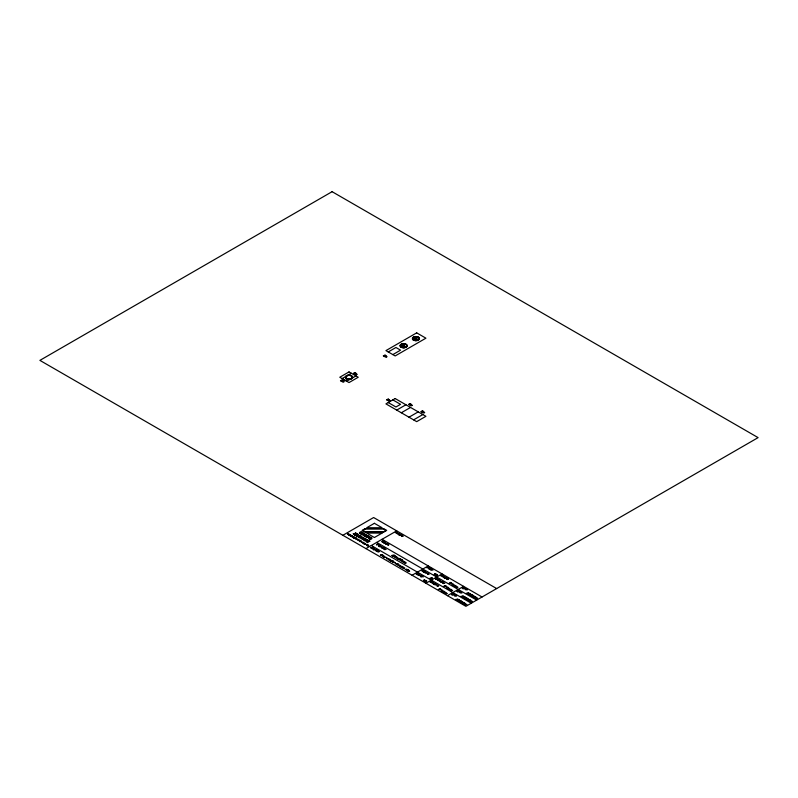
<?xml version="1.0" encoding="UTF-8"?>
<svg xmlns="http://www.w3.org/2000/svg" width="798" height="798" viewBox="0 0 798 798"><rect width="100%" height="100%" fill="white"/><g stroke="black" fill="none" stroke-linecap="round" stroke-linejoin="round"><path stroke-width="1.2" d="M397.165 563.707L398.002 563.578L396.317 564.216M407.698 569.792L408.536 569.662L406.87 570.301M395.658 563.887L397.135 563.578M406.192 569.971L407.668 569.662M368.078 545.154L366.761 545.573M442.79 590.949L441.444 591.348M448.177 587.827L446.88 588.266M453.553 584.715L452.237 585.143M461.134 601.672L459.648 601.792M466.521 598.56L465.094 598.769M384.367 543.199L385.175 543.328M423.05 571.747L423.868 571.887M373.255 549.154L374.611 548.755M392.576 562.031L393.384 562.281M363.05 534.69L362.831 535.278L363.589 535.089A2.294 1.327 0 0 0 363.659 534.899M431.04 582.211L431.409 582.45M394.93 556.545L396.367 556.575L394.491 557.134M465.483 604.375L466.92 604.405L465.025 604.954M470.86 601.273L472.306 601.303L470.461 601.882M476.246 598.161L477.683 598.191L475.817 598.759M384.377 543.069L385.983 543.049L384.865 543.009M392.576 562.011L394.182 561.991L393.075 561.952M423.06 571.617L424.666 571.597L423.548 571.558M365.085 534.331L363.619 534.56M380.437 555.009L380.995 554.949M382.202 541.543L383.409 541.224M363.419 538.191L363.928 538.421M365.693 539.548L366.232 539.757M377.045 551.059L377.225 550.301L376.556 551.189L378.362 550.949L377.284 550.989M433.424 583.617L433.603 582.849L432.935 583.747L434.75 583.508L433.673 583.538M355.349 538.54L356.915 538.68L355.419 539.019M362.681 542.78L364.257 542.919L362.771 543.258M377.753 551.478L379.319 551.598L377.863 551.977M397.863 533.782L399.429 533.932L397.933 534.261M384.566 549.194L386.132 549.333L384.656 549.682M401.653 535.967L403.219 536.116L401.743 536.456M386.791 558.47L388.357 558.59L386.91 558.979M389.394 559.967L390.95 560.086L389.534 560.495M403.239 567.967L404.805 568.086L403.369 568.475M428.446 568.316L430.012 568.435L428.576 568.824M427.568 574.021L429.134 574.161L427.638 574.49M443.229 576.844L444.795 576.994L443.319 577.333M437.095 585.732L438.671 585.882L437.174 586.211M447.02 579.039L448.586 579.158L447.139 579.548M443.309 583.109L444.875 583.248L443.399 583.597M445.663 593.343L447.229 593.493L445.733 593.822M451.04 590.241L452.616 590.38L451.129 590.729M456.426 587.129L457.992 587.248L456.536 587.627M398.631 564.854L399.698 565.044M418.162 574.361L419.229 574.55M425.553 572.415L426.631 572.605M438.691 579.996L439.768 580.186M435.09 584.136L436.157 584.326M400.845 560.266L401.544 559.877M401.803 560.116L401.165 560.485M458.95 600.914L459.648 600.525M459.907 600.764L459.269 601.133M464.336 597.812L465.035 597.423M465.294 597.662L464.636 598.031M469.713 594.7L470.411 594.31M470.67 594.55L469.992 594.929M463.099 603.308L463.798 602.919M464.057 603.158L463.399 603.537M468.486 600.206L469.184 599.817M469.443 600.056L468.755 600.435M473.862 597.094L474.561 596.705M474.84 596.934L474.162 597.313M364.836 535.608L366.402 534.69L364.706 535.129A4.429 2.554 0 0 0 364.187 535.468M374.701 549.732L375.768 549.453L375.11 549.842M381.833 555.627L382.9 555.348L382.232 555.747M386.731 543.887L386.082 544.256L387.07 544.027M383.01 547.947L382.362 548.326L383.349 548.096M384.117 556.635L383.509 556.984L384.496 556.755M391.738 560.984L391.09 561.353L392.077 561.124M401.683 566.73L401.035 567.099L402.022 566.869M441.753 581.862L441.104 582.241L442.092 582.011M365.664 544.106L364.975 544.505L366.033 544.226M380.546 546.5L379.868 546.889L380.935 546.62M403.898 561.752L403.219 562.141L404.287 561.872M405.803 562.839L405.105 563.238L406.172 562.959M409.294 571.069L408.606 571.468L409.663 571.198M360.068 540.924L359.419 541.293L360.407 541.064M384.267 548.725L383.658 549.074L384.646 548.844M402.98 567.478L402.342 567.847L403.319 567.627M431.379 569.662L430.74 570.041L431.718 569.812M443.01 582.64L442.401 582.989L443.389 582.759M344.277 381.624L343.818 381.683M357.225 374.322L356.776 374.362M387.11 356.716L386.571 356.776M405.204 346.262L404.756 346.302M417.653 339.17L417.135 339.24M390.342 400.666L389.793 400.726M412.406 405.324L411.868 405.384M424.706 412.516L424.207 412.586M406.84 569.124L406.342 569.183M457.304 599.148L456.765 599.208M462.69 596.046L462.152 596.096M468.067 592.934L467.618 593.004M364.955 543.747L364.307 544.116L365.215 543.937M379.868 546.121L379.21 546.51L380.107 546.331M403.199 561.393L402.551 561.762L403.459 561.583M405.095 562.48L404.446 562.849L405.344 562.67M408.586 570.71L407.938 571.089L408.845 570.909M400.985 535.598L402.431 535.109L401.364 535.717M387.03 544.416L388.476 543.917L387.409 544.535M392.037 561.513L393.484 561.014L392.416 561.632M446.351 578.67L447.798 578.171L446.73 578.789M454.521 595.817L455.967 595.318L454.9 595.936M459.907 592.705L461.354 592.216L460.286 592.824M465.284 589.602L466.73 589.104L465.663 589.722M351.329 373.255L342.172 378.531L346.791 381.195L355.938 375.918M388.237 351.938L395.928 347.499L400.536 350.162L392.845 354.601M396.696 410.102L405.923 404.776M401.304 412.766L410.531 407.439M408.995 417.204L418.222 411.878M413.613 419.868L422.84 414.541M342.871 535.288L373.624 517.533L496.655 588.565M361.205 533.972L362.122 533.453L361.125 532.874L360.975 533.573A1.057 0.608 0 0 1 360.327 532.555A1.057 0.608 0 0 1 362.102 532.585M359.579 540.725C358.312 541.244 360.028 539.677 360.477 540.595M366.581 545.243L367.679 544.296L368.058 545.024M368.746 545.533L367.449 545.932L368.437 545.722M365.933 548.615L396.696 530.85M398.012 533.134L396.726 533.533L397.703 533.323M373.624 548.216L372.237 548.695L373.225 548.485M398.89 534.74L400.257 534.291L398.93 535.039M373.913 549.513L373.354 549.832L374.751 549.054M375.26 550.251L376.486 549.862L375.479 550.091M383.818 548.505C382.621 549.004 384.167 547.508 384.716 548.376M382.392 556.146L383.619 555.757L382.671 555.957M389.594 559.119L388.397 559.807L389.883 559.288M402.8 561.194L401.893 561.383L403.638 561.074M402.491 567.278C401.294 567.777 402.84 566.281 403.399 567.149M412.067 575.248L428.217 565.922M430.89 569.473C429.633 569.991 431.349 568.425 431.798 569.333M425.913 583.238L442.062 573.912M430.92 581.842L429.913 581.991L431.439 581.114L432.336 581.652M444.257 577.802L445.623 577.353L444.316 578.091M442.561 582.42C441.164 582.999 443.229 581.283 443.459 582.291M441.294 591.039L442.381 590.091L442.76 590.819M446.681 587.936L447.768 586.989L448.147 587.707M452.057 584.824L453.154 583.877L453.523 584.605M443.538 591.248L442.152 591.727L443.139 591.518M447.449 595.667L463.588 586.35M463.02 596.236L462.76 596.385A1.446 0.838 0 0 0 463.359 596.475L462.251 597.113L463.847 596.266A1.027 0.599 0 0 1 463.03 596.226M468.137 593.283L468.406 593.123A1.027 0.599 0 0 0 469.234 593.163L467.638 594.011L468.745 593.373A1.446 0.838 0 0 1 468.137 593.283M470.132 600.335L469.862 600.495A1.446 0.838 0 0 0 470.471 600.585L469.364 601.223L470.96 600.365A1.027 0.599 0 0 1 470.142 600.325M382.591 547.717L381.644 547.917L383.419 547.628M432.227 582.091L431.429 582.091M386.312 543.647L385.364 543.847L387.14 543.558M416.935 339.649L415.848 339.459M404.606 346.681L403.479 346.531M386.491 357.145L385.314 356.995M356.626 374.741L355.479 374.571M343.629 382.072L342.512 381.933M389.713 401.095L388.536 400.925M411.788 405.763L410.621 405.603M424.067 412.965L422.96 412.845M406.192 569.572L405.045 569.403M462.042 596.495L460.885 596.305M467.429 593.383L466.271 593.203M456.685 599.587L455.518 599.428M364.556 543.548L363.639 543.737L365.394 543.428M399.209 565.672L398.152 565.433M408.187 570.52L407.269 570.7L409.025 570.4M418.701 575.188L417.703 574.949M426.132 573.223L425.085 572.994M439.279 580.804L438.202 580.565M435.628 584.964L434.601 584.695M391.319 560.745L390.372 560.944L392.147 560.655M379.449 545.942L378.541 546.121L380.297 545.822M404.686 562.281L403.778 562.47L405.534 562.161M381.294 555.199L382.701 554.75L380.476 555.228M401.264 566.49L400.327 566.69L402.102 566.4M443.08 576.385L442.092 576.595L443.399 576.196M383.738 556.376L382.801 556.575L384.576 556.286M441.334 581.632L440.386 581.832L442.172 581.543M453.902 585.303L452.925 585.513L454.232 585.114M448.526 588.405L447.538 588.625L448.855 588.216M425.035 572.186L424.057 572.395L425.364 571.996M365.634 536.136L367.758 535.478L365.644 536.555L364.107 535.967M471.468 595.089L472.606 595.128L471.818 594.68L471.319 595.238M466.082 598.201L467.219 598.241L466.441 597.792L465.942 598.35M460.695 601.303L461.833 601.353L461.054 600.894L460.556 601.453M384.187 557.523L385.205 557.473M395.13 557.094L394.99 556.775M476.446 598.709L476.296 598.4M471.069 601.822L470.93 601.522M465.643 604.934L465.523 604.595M365.434 536.196L364.846 536.037M473.633 596.535L472.865 596.545M468.266 599.637L467.498 599.647M353.983 537.214C351.459 536.765 354.432 538.55 353.444 537.553M353.285 537.473L354.731 537.303L353.973 537.144M393.264 555.617L393.055 555.617M399.2 559.039L398.681 559.029M462.581 602.769L462.102 602.759M393.025 555.398L392.945 555.398A2.065 1.187 0 0 0 391.718 555.478L393.065 555.967L392.466 555.617M398.95 558.819L398.771 558.809A2.065 1.187 0 0 0 397.643 558.899M473.154 596.325L472.975 596.325A2.065 1.187 0 0 0 471.847 596.405M382.601 541.902L383.21 542.071M420.676 575.947L421.563 575.867M368.267 536.944L367.669 536.625L368.786 536.515M361.993 532.964L362.541 533.184M439.209 580.336L439.748 580.495M363.838 534.311L363.13 533.922L364.307 533.932M386.99 557.682L386.272 557.692M431.499 581.892L431.838 581.642M396.726 532.565L397.115 532.296M442.092 575.637L442.481 575.358M392.845 399.888L400.536 404.327L395.928 406.99L388.237 402.551M400.117 534.949C402.85 534.47 398.232 535.189 400.436 535.268M382.082 539.288L482.042 597.004M464.296 587.657L462.202 588.206L462.79 588.545M388.067 544.854C390.801 544.406 386.212 545.094 388.377 545.184M445.484 578.011C448.336 577.582 443.648 578.241 445.803 578.331M463.01 588.375L464.057 587.807M472.596 596.555L473.194 596.894L471.877 596.455M362.851 534.191L361.334 534.411L363.629 533.094L365.095 534.022M376.696 542.401L476.665 600.106M437.384 578.331L435.289 578.889L435.878 579.218M458.92 590.759L456.825 591.318L457.404 591.657M437.513 579.617C440.326 579.178 435.638 579.857 437.823 579.947M439.888 580.994C442.691 580.555 438.052 581.243 440.197 581.313M436.097 579.049L437.134 578.49M457.623 591.488L458.67 590.919M398.392 559.039L398.99 559.388L397.673 558.949M467.209 599.657L467.808 600.006L466.501 599.567M371.319 545.503L471.279 603.218M453.533 593.872L451.439 594.43L452.017 594.759M432.127 582.73C434.93 582.291 430.242 582.949 432.446 583.049M452.237 594.59L453.284 594.021M397.444 564.485C400.207 564.016 395.638 564.735 397.763 564.804M399.818 565.852C402.581 565.383 398.012 566.111 400.137 566.171M461.833 602.769L462.421 603.108L461.114 602.67A2.065 1.187 0 0 1 462.202 602.56M379.09 545.134L378.372 545.134M437.304 584.954L436.586 584.964M467.349 589.872L466.631 589.872M382.162 546.909L381.444 546.909M397.613 532.296L396.835 531.837L395.309 532.715L396.426 532.695A2.544 1.466 0 0 0 396.686 532.825M465.443 588.774L464.735 588.784M433.025 570.061L432.317 570.061M452.137 583.757L451.419 583.757M461.962 592.984L461.244 592.984M423.339 576.894L422.621 576.894M442.98 575.358L442.202 574.899L440.676 575.777L441.793 575.757A2.544 1.466 0 0 0 442.052 575.887M473.274 596.026L474.172 596.076M467.887 599.138L468.785 599.178M462.511 602.241L463.409 602.29M399.07 558.51L399.968 558.56M393.145 555.089L394.042 555.139M460.067 591.887L459.349 591.887M427.768 573.243L427.05 573.243M446.76 586.869L446.042 586.869M456.586 596.086L455.867 596.096M441.374 589.971L440.656 589.971M454.68 594.989L453.962 594.999M365.733 539.189L363.768 539.538L365.284 540.326M455.439 586.48L454.551 586.261L456.117 586.071M450.052 589.592L449.164 589.363L450.73 589.183M444.676 592.695L443.778 592.475L445.354 592.286M419.768 575.657L418.88 575.438L420.446 575.248M362.282 542.47L361.394 542.241L362.96 542.061M358.621 540.356L357.733 540.126L359.3 539.947M357.434 539.667L356.546 539.448L358.112 539.258M470.461 595.647L471.907 595.438M385.883 557.064L384.347 557.443M363.419 537.862L361.454 538.241L362.97 538.989A1.546 0.888 0 0 1 361.015 538.331A1.546 0.888 0 0 1 362.641 537.333A1.546 0.888 0 0 1 364.038 538.441M453.833 594.54A1.207 0.698 0 0 1 451.927 594.829M459.219 591.428A1.207 0.698 0 0 1 457.304 591.717M466.461 599.517A2.065 1.187 0 0 1 467.588 599.458M464.596 588.326A1.207 0.698 0 0 1 462.69 588.615M437.683 578.999A1.207 0.698 0 0 1 435.778 579.288M383.24 542.121A1.027 0.599 0 0 1 381.903 541.623A1.027 0.599 0 0 1 382.99 540.954A1.027 0.599 0 0 1 383.918 541.702M361.205 533.902A1.716 0.988 0 0 1 359.499 532.805A1.716 0.988 0 0 1 361.594 531.947A1.716 0.988 0 0 1 362.821 533.244M365.324 540.396A1.546 0.888 0 0 1 363.319 539.657A1.546 0.888 0 0 1 364.955 538.66A1.546 0.888 0 0 1 366.342 539.777M402.312 559.987C400.536 562.41 399.798 558.76 402.312 560.006M460.416 600.635C458.631 603.059 457.912 599.408 460.416 600.655M464.566 603.029C462.82 605.393 462.022 601.832 464.566 603.029M465.803 597.532C463.937 599.906 463.329 596.305 465.803 597.532M469.952 599.926C468.456 602.231 467.219 598.829 469.952 599.926M471.179 594.42C469.643 596.774 468.476 593.313 471.179 594.42M475.329 596.814C474.012 595.188 472.426 598.959 475.319 596.884M369.614 536.775L368.137 537.283A3.82 2.204 0 0 1 367.629 537.034L365.953 537.074L368.237 535.757L369.614 536.755M396.995 557.273L395.868 557.902L397.005 558.56L398.082 557.892L396.995 557.273M372.995 547.368L372.058 548.595L370.551 547.727L372.995 547.368M432.207 578.001L431.269 579.228L429.763 578.36L432.207 578.001M372.466 547.478L371.698 547.687L372.466 547.478M431.678 578.111L430.91 578.321L431.678 578.111M422.83 569.922C419.499 572.784 427.11 569.632 422.401 570.989L422.83 569.922M348.217 533.543L347.459 534.391L348.656 534.261L348.417 534.939L349.873 534.51L349.115 535.348L350.312 535.219L350.063 535.897L351.529 535.458L350.761 536.296L351.968 536.166C350.262 537.752 355.01 535.618 351.958 536.545L352.497 536.017L350.302 535.588L350.851 535.069L348.646 534.64L349.195 534.111L347.988 534.251L348.217 533.543M342.462 380.127L341.704 380.895L343.499 380.726L341.973 381.614L342.871 380.746L341.075 381.095L341.963 380.217L340.467 380.746L342.462 380.127M355.449 372.806L354.701 373.574L356.497 373.404L354.97 374.292L355.868 373.424L354.073 373.773L354.96 372.895L353.454 373.414L355.449 372.806M385.284 355.22L384.536 355.988L386.332 355.828L384.806 356.706L385.703 355.838L383.908 356.187L384.796 355.31L383.289 355.838L385.284 355.22M403.439 344.746L402.681 345.514L404.476 345.344L402.95 346.232L403.858 345.364L402.052 345.714L402.94 344.836L401.444 345.354L403.439 344.746M415.818 337.684L415.06 338.452L416.855 338.292L415.329 339.17L416.237 338.302L414.431 338.651L415.319 337.773L413.823 338.302L415.818 337.684M388.516 399.18L387.758 399.938L389.564 399.778L388.028 400.656L388.935 399.788L387.14 400.137L388.028 399.269L386.521 399.788L388.516 399.18M410.591 403.838L409.833 404.606L411.628 404.436L410.102 405.324L411 404.456L409.204 404.805L410.092 403.928L408.596 404.446L410.591 403.838M422.89 411.03L422.132 411.798L423.928 411.628L422.401 412.516L423.309 411.648L421.514 411.997L422.401 411.12L420.895 411.638L422.89 411.03M332.098 191.68L39.9 360.377L465.902 606.32L758.1 437.623L332.098 191.68M349.015 371.918L339.788 377.245L349.015 382.571L358.242 377.245L349.015 371.918M416.686 332.856L385.933 350.611L395.16 355.938L425.913 338.182L416.686 332.856M395.16 398.551L385.933 403.888L416.686 421.643L425.913 416.317L395.16 398.551M353.315 533.732L354.741 535.049L353.843 534.081L356.995 533.702L355.329 532.735L355.988 533.563L353.315 533.732M365.165 528.635L362.093 530.411L365.165 532.186L383.619 532.186L386.701 530.411L383.619 528.635L365.165 528.635M374.392 523.308L366.701 527.747L382.082 527.747L374.392 523.308M365.554 528.855L362.861 530.411L365.554 531.967L383.24 531.967L385.933 530.411L383.24 528.855L365.554 528.855M357.324 533.882L355.03 535.209L357.793 534.161L357.324 533.882M352.487 536.954L352.487 536.954M358.192 534.421L355.928 535.727L357.544 536.665L356.776 535.777L358.661 534.69L358.192 534.421M354.97 537.443L353.853 538.081L354.97 537.443M355.379 537.204L355.379 537.204M355.968 537.543L354.442 538.421L355.968 537.543M361.115 540.994L360.008 541.633L361.115 540.994M361.534 540.755L361.534 540.755M360.876 541.802L360.876 541.802M367.26 539.628L364.965 540.944L367.359 541.164L366.352 541.742L366.821 542.022L369.115 540.695L366.831 540.416L367.728 539.897L367.26 539.628M382.082 533.074L374.392 537.513L366.701 533.074L382.082 533.074M369.554 540.944L367.26 542.271L370.023 541.224L369.554 540.944M365.843 544.665L365.843 544.665M377.504 543.757L376.427 544.904L378.711 544.455L377.504 543.757M384.536 541.603L383 542.48L384.536 541.603M384.706 542.181L383.589 542.82L384.706 542.181M385.125 541.942L385.125 541.942M400.377 533.882L400.377 533.882M376.776 550.031L375.668 550.68L376.776 550.031M377.195 549.792L377.195 549.792M402.99 536.815L402.99 536.815M403.808 536.336L403.808 536.336M379.09 552.316L379.09 552.316M379.908 551.847L379.908 551.847M385.903 550.031L385.903 550.031M386.711 549.563L386.711 549.563M394.481 555.358L394.87 555.907A2.903 1.676 0 0 0 393.165 556.346L393.464 556.515A2.663 1.536 0 0 1 395.279 556.066L394.481 555.358M400.127 559.029L399.858 559.189A1.446 0.838 0 0 0 400.456 559.278L399.359 559.917L400.945 559.059A1.027 0.599 0 0 1 400.137 559.019M394.82 562.7L395.409 563.039L394.82 562.7M404.506 568.765L404.506 568.765M417.593 573.124L416.067 574.001L417.224 574.67L416.636 574.041L418.731 573.772L417.593 573.124M428.366 566.909L426.83 567.787L429.404 567.508L428.366 566.909M430.96 568.405L429.434 569.293L430.96 568.405M422.571 575.996L421.045 576.874L422.571 575.996M432.865 570.929L432.865 570.929M433.683 570.46L433.683 570.46M423.169 577.762L423.169 577.762M423.987 577.293L423.987 577.293M428.905 574.859L428.905 574.859M429.723 574.39L429.723 574.39M424.157 580.006L423.888 580.166A1.446 0.838 0 0 0 424.496 580.256L423.389 580.894L424.985 580.036A1.027 0.599 0 0 1 424.167 579.996M434.92 573.792L434.661 573.952A1.446 0.838 0 0 0 435.259 574.041L434.152 574.68L435.748 573.822A1.027 0.599 0 0 1 434.93 573.782M425.933 581.034L425.663 581.193A1.446 0.838 0 0 0 426.272 581.283L425.164 581.922L426.76 581.064A1.027 0.599 0 0 1 425.942 581.024M436.696 574.819L436.436 574.979A1.446 0.838 0 0 0 437.035 575.069L435.927 575.707L437.523 574.849A1.027 0.599 0 0 1 436.706 574.809M445.743 576.944L445.743 576.944M434.93 583.607L433.823 584.256L434.93 583.607M435.349 583.368L435.349 583.368M448.356 579.877L448.356 579.877M449.174 579.398L449.174 579.398M438.431 586.58L438.431 586.58M439.249 586.101L439.249 586.101M444.646 583.946L444.646 583.946M445.464 583.478L445.464 583.478M439.898 588.665L438.371 589.542L440.945 589.263L439.898 588.665M445.284 585.552L443.748 586.43L446.321 586.151L445.284 585.552M450.661 582.44L449.134 583.328L451.708 583.049L450.661 582.44M444.097 591.567C441.154 593.313 446.311 590.899 444.177 591.458M449.474 588.455L448.366 589.094L449.474 588.455M454.86 585.353L453.743 585.991L454.86 585.353M445.873 592.585L444.755 593.233L445.873 592.585M446.281 592.345L446.281 592.345M451.249 589.483L450.142 590.121L451.249 589.483M451.668 589.243L451.668 589.243M456.636 586.37L455.518 587.019L456.636 586.37M457.055 586.131L457.055 586.131M456.416 596.954L456.416 596.954M457.234 596.485L457.234 596.485M461.803 593.852L461.803 593.852M462.611 593.383L462.611 593.383M467.179 590.739L467.179 590.739M467.997 590.271L467.997 590.271M457.643 599.338L457.374 599.498A1.446 0.838 0 0 0 457.972 599.587L456.875 600.226L458.461 599.368A1.027 0.599 0 0 1 457.653 599.328M464.745 603.448L464.486 603.597A1.446 0.838 0 0 0 465.084 603.697L463.977 604.325L465.573 603.478A1.027 0.599 0 0 1 464.755 603.438M475.518 597.233L475.249 597.383A1.446 0.838 0 0 0 475.847 597.473L474.75 598.111L476.336 597.263A1.027 0.599 0 0 1 475.528 597.223M436.706 574.37L434.77 575.069L436.706 574.37M425.942 580.585L424.007 581.283L425.942 580.585M470.192 593.692L468.256 594.4L470.192 593.692M464.805 596.804L462.87 597.503L464.805 596.804M459.429 599.916L457.483 600.615L459.429 599.916M473.154 595.408L471.219 596.106L473.154 595.408M467.768 598.51L465.833 599.218L467.768 598.51M462.381 601.622L460.446 602.32L462.381 601.622M455.399 585.143L455.399 585.143M450.012 588.256L450.012 588.256M369.404 539.059A1.696 0.978 0 0 0 371.958 538.221A1.696 0.978 0 0 0 369.424 537.363A1.696 0.978 0 0 0 369.404 539.059M369.674 538.77A1.107 0.638 0 0 0 371.329 538.221A1.107 0.638 0 0 0 369.674 537.672A1.107 0.638 0 0 0 369.674 538.77M359.21 537.613A1.696 0.978 0 0 0 361.753 536.775A1.696 0.978 0 0 0 359.23 535.917A1.696 0.978 0 0 0 359.21 537.613M359.479 537.323A1.107 0.638 0 0 0 361.135 536.775A1.107 0.638 0 0 0 359.479 536.226A1.107 0.638 0 0 0 359.479 537.323M414.122 340.417A3.591 2.075 0 0 0 419.509 338.621A3.591 2.075 0 0 0 414.122 336.826A3.591 2.075 0 0 0 414.122 340.417M414.282 340.257A3.262 1.885 0 0 0 419.179 338.621A3.262 1.885 0 0 0 414.282 336.995A3.262 1.885 0 0 0 414.282 340.257M414.232 340.307A3.372 1.945 0 0 0 419.289 338.621A3.372 1.945 0 0 0 414.232 336.936A3.372 1.945 0 0 0 414.232 340.307M401.933 347.409A3.372 1.945 0 0 0 406.98 345.724A3.372 1.945 0 0 0 401.933 344.038A3.372 1.945 0 0 0 401.933 347.409M401.983 347.359A3.262 1.885 0 0 0 406.88 345.724A3.262 1.885 0 0 0 401.983 344.098A3.262 1.885 0 0 0 401.983 347.359M401.823 347.519A3.591 2.075 0 0 0 407.199 345.724A3.591 2.075 0 0 0 401.823 343.928A3.591 2.075 0 0 0 401.823 347.519M347.329 378.93A3.372 1.945 0 0 0 352.387 377.245A3.372 1.945 0 0 0 347.329 375.559A3.372 1.945 0 0 0 347.329 378.93M347.19 378.811A3.262 1.885 0 0 0 352.277 377.384A3.262 1.885 0 0 0 347.589 375.549A3.262 1.885 0 0 0 347.19 378.811M347.01 378.96A3.591 2.075 0 0 0 352.596 377.394A3.591 2.075 0 0 0 347.449 375.379A3.591 2.075 0 0 0 347.01 378.96"/></g></svg>
